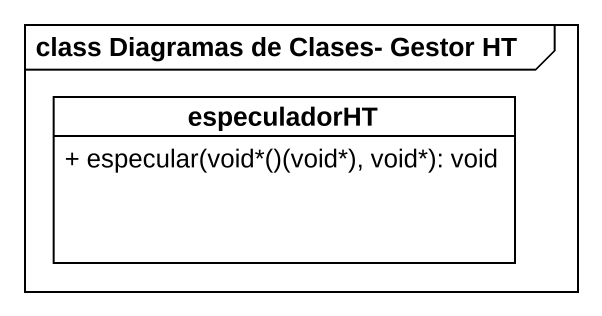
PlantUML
@startuml
mainframe class Diagramas de Clases- Gestor HT
hide circle
hide empty members
skinparam classAttributeIconSize 0
class especuladorHT {
  + especular(void*()(void*), void*): void
}
@enduml
